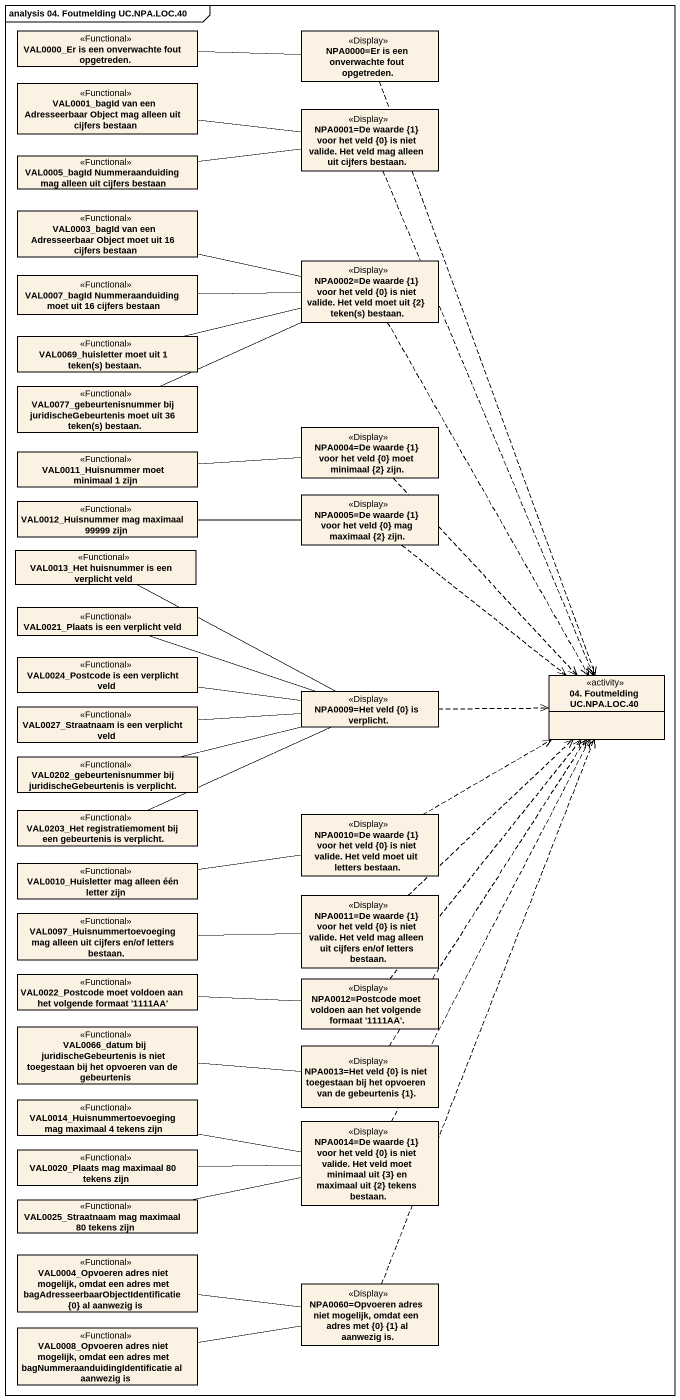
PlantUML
@startuml
mainframe analysis 04. Foutmelding UC.NPA.LOC.40
hide circle
hide empty members
class "VAL0000_Er is een onverwachte fout opgetreden." as VAL0000_Er_is_een <<Functional>>
class "NPA0000=Er is een onverwachte fout opgetreden." as NPA0000_Er_is_een <<Display>>
class "VAL0001_bagId van een Adresseerbaar Object mag alleen uit cijfers bestaan" as VAL0001_bagId_van_een <<Functional>>
class "NPA0001=De waarde {1} voor het veld {0} is niet valide. Het veld mag alleen uit cijfers bestaan." as NPA0001_De_waarde_1_voor <<Display>>
class "VAL0005_bagId Nummeraanduiding mag alleen uit cijfers bestaan" as VAL0005_bagId <<Functional>>
class "VAL0003_bagId van een Adresseerbaar Object moet uit 16 cijfers bestaan" as VAL0003_bagId_van_een <<Functional>>
class "NPA0002=De waarde {1} voor het veld {0} is niet valide. Het veld moet uit {2} teken(s) bestaan." as NPA0002_De_waarde_1_voor <<Display>>
class "VAL0007_bagId Nummeraanduiding moet uit 16 cijfers bestaan" as VAL0007_bagId <<Functional>>
class "VAL0069_huisletter moet uit 1 teken(s) bestaan." as VAL0069_huisletter_moet_uit <<Functional>>
class "VAL0077_gebeurtenisnummer bij juridischeGebeurtenis moet uit 36 teken(s) bestaan." as VAL0077_gebeurtenisnummer <<Functional>>
class "VAL0011_Huisnummer moet minimaal 1 zijn" as VAL0011_Huisnummer_moet <<Functional>>
class "NPA0004=De waarde {1} voor het veld {0} moet minimaal {2} zijn." as NPA0004_De_waarde_1_voor <<Display>>
class "VAL0012_Huisnummer mag maximaal 99999 zijn" as VAL0012_Huisnummer_mag <<Functional>>
class "NPA0005=De waarde {1} voor het veld {0} mag maximaal {2} zijn." as NPA0005_De_waarde_1_voor <<Display>>
class "VAL0013_Het huisnummer is een verplicht veld" as VAL0013_Het_huisnummer_is <<Functional>>
class "VAL0021_Plaats is een verplicht veld" as VAL0021_Plaats_is_een <<Functional>>
class "VAL0024_Postcode is een verplicht veld" as VAL0024_Postcode_is_een <<Functional>>
class "NPA0009=Het veld {0} is verplicht." as NPA0009_Het_veld_0_is <<Display>>
class "04. Foutmelding UC.NPA.LOC.40" as c04_Foutmelding_UC_NPA_LOC_40 <<activity>>
class "VAL0027_Straatnaam is een verplicht veld" as VAL0027_Straatnaam_is_een <<Functional>>
class "VAL0202_gebeurtenisnummer bij juridischeGebeurtenis is verplicht." as VAL0202_gebeurtenisnummer <<Functional>>
class "VAL0203_Het registratiemoment bij een gebeurtenis is verplicht." as VAL0203_Het <<Functional>>
class "NPA0010=De waarde {1} voor het veld {0} is niet valide. Het veld moet uit letters bestaan." as NPA0010_De_waarde_1_voor <<Display>>
class "VAL0010_Huisletter mag alleen één letter zijn" as VAL0010_Huisletter_mag <<Functional>>
class "VAL0097_Huisnummertoevoeging mag alleen uit cijfers en/of letters bestaan." as VAL0097_Huisnummertoevoeging <<Functional>>
class "NPA0011=De waarde {1} voor het veld {0} is niet valide. Het veld mag alleen uit cijfers en/of letters bestaan." as NPA0011_De_waarde_1_voor <<Display>>
class "VAL0022_Postcode moet voldoen aan het volgende formaat '1111AA'" as VAL0022_Postcode_moet <<Functional>>
class "NPA0012=Postcode moet voldoen aan het volgende formaat '1111AA'." as NPA0012_Postcode_moet <<Display>>
class "VAL0066_datum bij juridischeGebeurtenis is niet toegestaan bij het opvoeren van de gebeurtenis" as VAL0066_datum_bij <<Functional>>
class "NPA0013=Het veld {0} is niet toegestaan bij het opvoeren van de gebeurtenis {1}." as NPA0013_Het_veld_0_is_niet <<Display>>
class "VAL0014_Huisnummertoevoeging mag maximaal 4 tekens zijn" as VAL0014_Huisnummertoevoeging <<Functional>>
class "NPA0014=De waarde {1} voor het veld {0} is niet valide. Het veld moet minimaal uit {3} en maximaal uit {2} tekens bestaan." as NPA0014_De_waarde_1_voor <<Display>>
class "VAL0020_Plaats mag maximaal 80 tekens zijn" as VAL0020_Plaats_mag_maximaal <<Functional>>
class "VAL0025_Straatnaam mag maximaal 80 tekens zijn" as VAL0025_Straatnaam_mag <<Functional>>
class "VAL0004_Opvoeren adres niet mogelijk, omdat een adres met bagAdresseerbaarObjectIdentificatie {0} al aanwezig is" as VAL0004_Opvoeren_adres_niet <<Functional>>
class "NPA0060=Opvoeren adres niet mogelijk, omdat een adres met {0} {1} al aanwezig is." as NPA0060_Opvoeren_adres_niet <<Display>>
class "VAL0008_Opvoeren adres niet mogelijk, omdat een adres met bagNummeraanduidingIdentificatie al aanwezig is" as VAL0008_Opvoeren_adres_niet <<Functional>>
VAL0000_Er_is_een -right- NPA0000_Er_is_een
NPA0000_Er_is_een ..> c04_Foutmelding_UC_NPA_LOC_40
VAL0001_bagId_van_een -right- NPA0001_De_waarde_1_voor
NPA0001_De_waarde_1_voor ..> c04_Foutmelding_UC_NPA_LOC_40
VAL0005_bagId -right- NPA0001_De_waarde_1_voor
VAL0003_bagId_van_een -right- NPA0002_De_waarde_1_voor
NPA0002_De_waarde_1_voor ..> c04_Foutmelding_UC_NPA_LOC_40
VAL0007_bagId -right- NPA0002_De_waarde_1_voor
VAL0069_huisletter_moet_uit -right- NPA0002_De_waarde_1_voor
VAL0077_gebeurtenisnummer -right- NPA0002_De_waarde_1_voor
VAL0011_Huisnummer_moet -right- NPA0004_De_waarde_1_voor
NPA0004_De_waarde_1_voor ..> c04_Foutmelding_UC_NPA_LOC_40
VAL0012_Huisnummer_mag -right- NPA0005_De_waarde_1_voor
NPA0005_De_waarde_1_voor ..> c04_Foutmelding_UC_NPA_LOC_40
VAL0013_Het_huisnummer_is -right- NPA0009_Het_veld_0_is
VAL0021_Plaats_is_een -right- NPA0009_Het_veld_0_is
VAL0024_Postcode_is_een -right- NPA0009_Het_veld_0_is
NPA0009_Het_veld_0_is .right.> c04_Foutmelding_UC_NPA_LOC_40
VAL0027_Straatnaam_is_een -right- NPA0009_Het_veld_0_is
VAL0202_gebeurtenisnummer -right- NPA0009_Het_veld_0_is
VAL0203_Het -right- NPA0009_Het_veld_0_is
NPA0010_De_waarde_1_voor .right.> c04_Foutmelding_UC_NPA_LOC_40
VAL0010_Huisletter_mag -right- NPA0010_De_waarde_1_voor
VAL0097_Huisnummertoevoeging -right- NPA0011_De_waarde_1_voor
NPA0011_De_waarde_1_voor .up.> c04_Foutmelding_UC_NPA_LOC_40
VAL0022_Postcode_moet -right- NPA0012_Postcode_moet
NPA0012_Postcode_moet .up.> c04_Foutmelding_UC_NPA_LOC_40
VAL0066_datum_bij -right- NPA0013_Het_veld_0_is_niet
NPA0013_Het_veld_0_is_niet .up.> c04_Foutmelding_UC_NPA_LOC_40
VAL0014_Huisnummertoevoeging -right- NPA0014_De_waarde_1_voor
NPA0014_De_waarde_1_voor .up.> c04_Foutmelding_UC_NPA_LOC_40
VAL0020_Plaats_mag_maximaal -right- NPA0014_De_waarde_1_voor
VAL0025_Straatnaam_mag -right- NPA0014_De_waarde_1_voor
VAL0004_Opvoeren_adres_niet -right- NPA0060_Opvoeren_adres_niet
NPA0060_Opvoeren_adres_niet .up.> c04_Foutmelding_UC_NPA_LOC_40
VAL0008_Opvoeren_adres_niet -right- NPA0060_Opvoeren_adres_niet
@enduml
